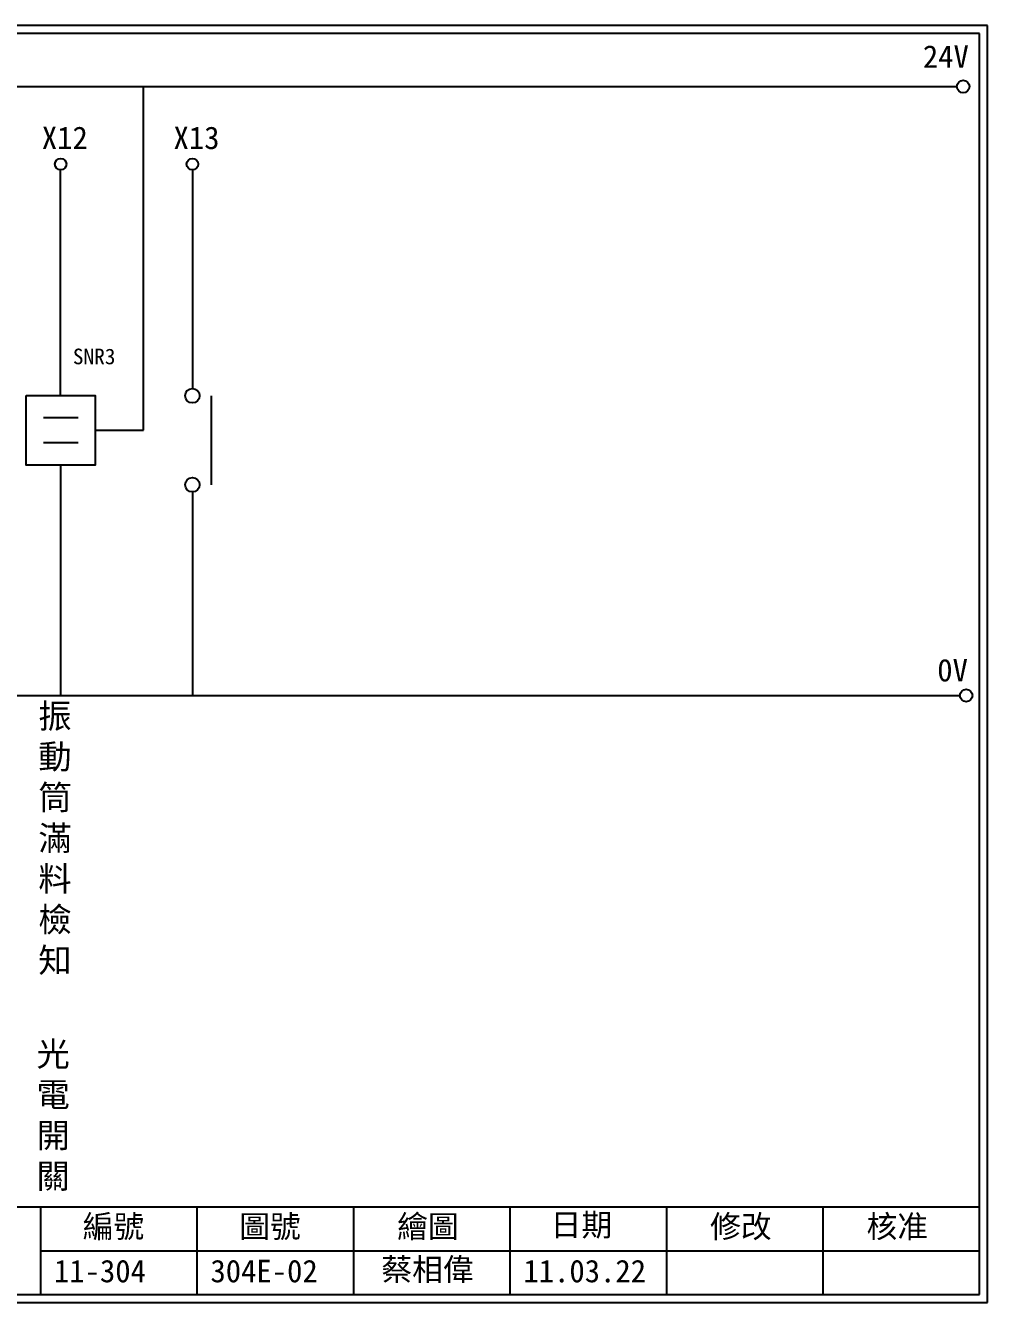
# Model space of a CAD drawing. Extents: x 325 to 612, y 3 to 207.
# Drawn here: x 458.6 to 612.3, y 3 to 207 of the extents above; entities that cross this region are included whole.
import ezdxf

# ---------------------------------------------------------------- set-up
doc = ezdxf.new("R2010")
doc.units = 0
doc.layers.get('0').update_dxf_attribs({"linetype": 'CONTINUOUS'})
doc.layers.add('圖框層', color=7, linetype='CONTINUOUS')
doc.layers.add('標尺寸層', color=3, linetype='CONTINUOUS')
doc.styles.add('CNS', font='romanc.shx', dxfattribs={"bigfont": 'chineset.shx'})
doc.styles.add('STSL', font='KAIU.TTF')

msp = doc.modelspace()

# ---------------------------------------------------------------- linework, layer by layer
for p, q in [((477.48, 142.31), (477.48, 197.22)), ((464.25, 147.89), (464.25, 183.91)), ((469.77, 142.31), (477.48, 142.31)), ((464.25, 136.73), (464.25, 99.96))]:
    msp.add_line(p, q)
msp.add_lwpolyline([(458.74, 147.89), (469.77, 147.89), (469.77, 136.73), (458.74, 136.73)], close=True)
for centre in [(608.44, 197.22), (608.92, 99.96)]:
    msp.add_circle(centre, 1)
at = {"layer": '圖框層', "color": 7}
for p, q in [((612.32, 206.97), (325.32, 206.97)), ((612.32, 3), (612.32, 206.97)), ((611.07, 205.72), (326.57, 205.72)), ((611.07, 4.25), (611.07, 205.72)), ((326.57, 18.25), (611.07, 18.25)), ((461.07, 4.25), (461.07, 18.25)), ((486.07, 4.25), (486.07, 18.25)), ((511.07, 4.25), (511.07, 18.25)), ((536.07, 4.25), (536.07, 18.25)), ((561.07, 4.25), (561.07, 18.25)), ((586.07, 4.25), (586.07, 18.25)), ((461.07, 11.25), (611.07, 11.25)), ((326.57, 4.25), (611.07, 4.25)), ((325.32, 3), (612.32, 3))]:
    msp.add_line(p, q, dxfattribs=at)
at = {"layer": '標尺寸層', "color": 7}
for p, q in [((329.84, 197.22), (607.44, 197.22)), ((485.3, 183.91), (485.3, 148.99)), ((488.3, 147.84), (488.3, 133.61)), ((461.49, 144.34), (467.06, 144.34)), ((461.49, 140.37), (467.06, 140.37)), ((485.3, 132.46), (485.3, 99.96)), ((330.05, 99.96), (607.92, 99.96))]:
    msp.add_line(p, q, dxfattribs=at)
for centre, radius in [((464.25, 184.83), 0.92), ((485.3, 184.83), 0.92), ((485.3, 147.84), 1.15), ((485.3, 133.61), 1.15)]:
    msp.add_circle(centre, radius, dxfattribs=at)

# ---------------------------------------------------------------- texts
at = {"layer": '圖框層', "color": 4, "style": 'STSL'}
for s, height, p in [('24V', 3.6, (602, 200.22)), ('X12', 3.6, (461.24, 187.24)), ('X13', 3.6, (482.28, 187.24)), ('SNR3', 2.5, (466.2, 152.86)), ('0V', 3.6, (604.3, 102.2)), ('編號', 3.6, (467.78, 13.34)), ('圖號', 3.6, (492.78, 13.34)), ('繪圖', 3.6, (518.01, 13.34)), ('日期', 3.6, (542.54, 13.59)), ('修改', 3.6, (568.01, 13.34)), ('核准', 3.6, (593.01, 13.34)), ('蔡相偉', 3.6, (515.5, 6.47)), ('11-304', 3.6, (463.18, 6.22)), ('304E-02', 3.6, (488.18, 6.22)), ('11.03.22', 3.6, (538.18, 6.22))]:
    msp.add_text(s, height=height, dxfattribs=at).set_placement(p)
at = {"layer": '標尺寸層', "color": 7, "char_height": 3.9, "width": 4.9608, "attachment_point": 5, "style": 'CNS'}
for s, insert in [('{\\fDFKai-SB|b0|i0|c136|p65;振動筒滿料檢知}', (463.34, 76.97)), ('{\\fDFKai-SB|b0|i0|c136|p65;光電開關}', (463.06, 32.72))]:
    msp.add_mtext(s, dxfattribs=dict(at, insert=insert))

doc.saveas('drawing.dxf')
